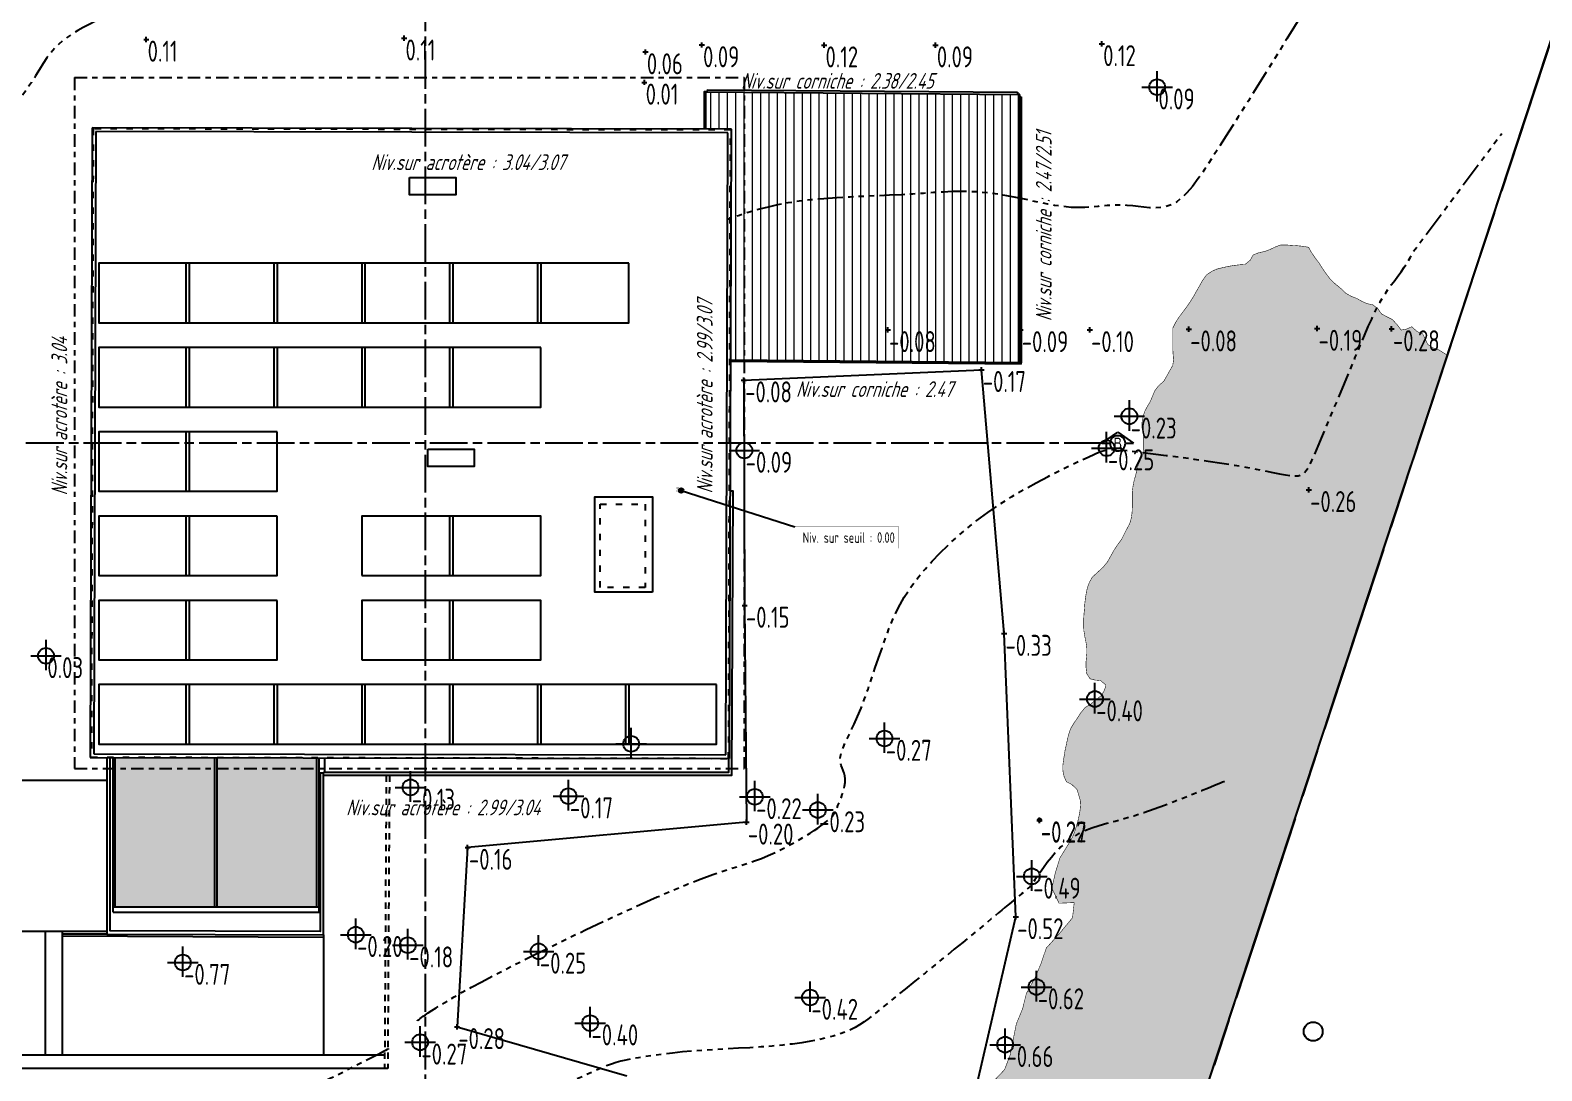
# Model space of a CAD drawing. Header units: metres. Extents: x -173 to 927, y -225 to 260.
# Drawn here: x 61.54 to 90.37, y 5.47 to 25.32 of the extents above; entities that cross this region are included whole.
import ezdxf
from ezdxf.enums import TextEntityAlignment as Align

# ---------------------------------------------------------------- set-up
doc = ezdxf.new("R2010")
doc.units = ezdxf.units.M
doc.header["$LTSCALE"] = 0.01
doc.header["$PDMODE"] = 2
doc.header["$PDSIZE"] = 0.05
for name, pattern in [('ACAD_ISO02W100', [15, 12, -3]), ('ACAD_ISO03W100', [30, 12, -18]), ('ACAD_ISO06W100', [36, 24, -3, 0, -3, 0, -3, 0, -3]), ('ACAD_ISO08W100', [36, 24, -3, 6, -3])]:
    doc.linetypes.add(name, pattern=pattern)
for name, color, linetype in [('Bordure bas', 5, 'Continuous'), ('Cadastre-Parcellaire', 252, 'ACAD_ISO08W100'), ('Chassis', 71, 'Continuous'), ('Clôture', 70, 'LIMITE1'), ('Courbes de niveau', 200, 'ACAD_ISO06W100'), ('DEP', 170, 'Continuous'), ('Facade', 7, 'Continuous'), ('Hachure fenêtre', 252, 'Continuous'), ('Haie', 63, 'Continuous'), ('Niveau', 7, 'Continuous'), ('Niveau Faîte toiture', 49, 'Continuous'), ('Niveau seuil', 240, 'Continuous'), ('Niveaux', 2, 'Continuous'), ('panneaux voltaiques', 143, 'Continuous'), ('Revètement', 2, 'Continuous'), ('System Vent', 31, 'Continuous'), ('Toiture', 7, 'Continuous'), ('TopoAlt', 7, 'Continuous'), ('TOPOJIS', 7, 'Continuous'), ('Trait de Coupe', 4, 'ACAD_ISO08W100')]:
    doc.layers.add(name, color=color, linetype=linetype)
doc.layers.add('Hachure toiture', color=252, linetype='Continuous', lineweight=9)
doc.layers.add('Tronc', color=35, linetype='Continuous', lineweight=25)
doc.styles.add('Arial', font='arial.ttf')
doc.styles.add('ISO', font='isocp.shx', dxfattribs={"width": 0.8})
doc.styles.get("Standard").update_dxf_attribs({"font": 'isocp.shx'})
doc.linetypes.add('LIMITE1', pattern='A,6.35,-2.54,[133,ltypeshp.shx,S=2.54,R=0,X=-2.54,Y=0],-2.54,25.4', length=36.83)

# ---------------------------------------------------------------- blocks, each defined once
blk = doc.blocks.new('pn')
at = {"flags": 128}
for points in [[(0, -0.275), (0, 0.308)], [(-0.291, 0), (0.291, 0)]]:
    blk.add_lwpolyline(points, dxfattribs=at)
blk.add_circle((0, 0), 0.151)
blk = doc.blocks.new('t019')
at = {"color": 0}
for radius in [0.0437, 0.035, 0.0262, 0.0175]:
    blk.add_circle((0, 0), radius, dxfattribs=at)
at = {"color": 0, "width": 0.7}
blk.add_text('SEUIL', height=0.0367, rotation=90.45, dxfattribs=at).set_placement((-0.054, -0.03))
blk = doc.blocks.new('Trait de coupe-fleche')
at = {"layer": 'Trait de Coupe', "linetype": 'Continuous'}
for p, q in [((0, 0.445), (0, 0.598)), ((0.215, 0.299), (0, 0.598)), ((0, 0), (0.215, 0.299)), ((0, 0), (0, 0.153))]:
    blk.add_line(p, q, dxfattribs=at)
blk.add_circle((0, 0.299), 0.146, dxfattribs=at)

msp = doc.modelspace()

# ---------------------------------------------------------------- hatches: boundary and pattern name
at = {"layer": 'Hachure fenêtre'}
h = msp.add_hatch(color=254, dxfattribs=at)
h.dxf.hatch_style = 1
h.set_gradient(color1=(229, 228, 225), one_color=1, tint=1)
h.paths.add_polyline_path([(67.009, 11.44), (65.108, 11.444), (65.108, 8.597), (67.009, 8.597)])
h.paths.add_polyline_path([(65.06, 11.444), (63.16, 11.448), (63.16, 8.597), (65.06, 8.597)])
at = {"layer": 'Hachure toiture'}
h = msp.add_hatch(dxfattribs=at)
h.set_pattern_fill('LINE', color=256, scale=0.05, angle=270)
h.set_pattern_definition([(270, (-550, 0), (0.15875, -3e-17), [])])
h.paths.add_polyline_path([(80.389, 24.095), (74.424, 24.141), (74.424, 23.434), (74.914, 23.433), (74.901, 19.024), (80.441, 18.974), (80.441, 24.048), (80.416, 24.048), (80.416, 18.998), (80.389, 18.998)])
at = {"layer": 'Haie', "transparency": 33554508}
h = msp.add_hatch(color=256, dxfattribs=at)
h.dxf.hatch_style = 1
h.paths.add_polyline_path([(88.567, 19.119), (88.39, 19.229), (88.289, 19.26), (88.189, 19.329), (88.145, 19.43), (88.094, 19.53), (87.994, 19.568), (87.887, 19.662), (87.786, 19.618), (87.686, 19.599), (87.61, 19.7), (87.516, 19.801), (87.416, 19.851), (87.309, 19.908), (87.24, 20.008), (87.139, 20.084), (87.038, 20.102), (86.938, 20.146), (86.837, 20.203), (86.737, 20.241), (86.636, 20.297), (86.536, 20.392), (86.435, 20.473), (86.335, 20.568), (86.259, 20.668), (86.184, 20.775), (86.121, 20.876), (86.045, 20.976), (85.976, 21.077), (85.92, 21.178), (85.819, 21.196), (85.693, 21.209), (85.593, 21.215), (85.492, 21.222), (85.385, 21.222), (85.285, 21.184), (85.178, 21.134), (85.077, 21.096), (84.977, 21.077), (84.864, 21.033), (84.807, 20.932), (84.707, 20.851), (84.6, 20.844), (84.499, 20.832), (84.386, 20.813), (84.273, 20.788), (84.172, 20.763), (84.072, 20.719), (83.971, 20.649), (83.896, 20.543), (83.726, 20.241), (83.663, 20.14), (83.594, 20.04), (83.519, 19.939), (83.443, 19.838), (83.38, 19.738), (83.33, 19.637), (83.33, 19.235), (83.336, 19.134), (83.343, 19.027), (83.33, 18.927), (83.16, 18.625), (83.06, 18.537), (82.984, 18.436), (82.923, 18.289), (82.904, 18.242), (82.845, 18.142), (82.791, 18.042), (82.763, 17.941), (82.744, 17.841), (82.741, 17.741), (82.763, 17.641), (82.776, 17.537), (82.776, 17.337), (82.766, 17.237), (82.719, 17.133), (82.672, 17.033), (82.647, 16.933), (82.622, 16.832), (82.594, 16.732), (82.572, 16.629), (82.56, 16.525), (82.557, 16.425), (82.557, 16.212), (82.553, 16.112), (82.538, 16.012), (82.51, 15.911), (82.456, 15.811), (82.403, 15.708), (82.353, 15.608), (82.278, 15.507), (82.206, 15.395), (82.146, 15.288), (82.09, 15.185), (82.009, 15.084), (81.902, 14.984), (81.796, 14.887), (81.739, 14.787), (81.702, 14.687), (81.68, 14.586), (81.664, 14.486), (81.652, 14.386), (81.645, 14.279), (81.636, 14.179), (81.63, 14.076), (81.63, 13.976), (81.633, 13.875), (81.648, 13.775), (81.67, 13.669), (81.689, 13.553), (81.692, 13.449), (81.683, 13.349), (81.673, 13.249), (81.677, 13.148), (81.689, 13.048), (81.752, 12.948), (81.852, 12.923), (81.952, 12.914), (82.055, 12.829), (82.027, 12.729), (81.965, 12.628), (81.864, 12.547), (81.764, 12.466), (81.658, 12.4), (81.576, 12.3), (81.511, 12.199), (81.442, 12.099), (81.382, 11.999), (81.345, 11.892), (81.32, 11.789), (81.298, 11.686), (81.276, 11.585), (81.26, 11.485), (81.244, 11.385), (81.232, 11.285), (81.235, 11.184), (81.257, 11.084), (81.301, 10.984), (81.401, 10.934), (81.501, 10.84), (81.533, 10.74), (81.564, 10.639), (81.57, 10.539), (81.561, 10.433), (81.542, 10.332), (81.52, 10.232), (81.489, 10.132), (81.46, 10.032), (81.417, 9.931), (81.355, 9.819), (81.177, 9.531), (81.089, 9.243), (81.024, 8.955), (81.161, 8.667), (81.45, 8.679), (81.418, 8.391), (81.18, 8.103), (80.917, 7.811), (80.82, 7.523), (80.698, 7.235), (80.538, 6.947), (80.466, 6.655), (80.347, 6.367), (80.288, 6.073), (80.231, 5.781), (80.122, 5.493), (79.849, 5.205), (79.702, 4.917), (79.646, 4.629), (79.596, 4.34), (79.831, 4.049), (80.059, 3.761), (80.078, 3.473), (79.846, 3.185), (79.661, 2.896), (79.511, 2.608), (79.433, 2.32), (79.436, 2.032), (79.46, 1.765), (79.56, 1.633), (79.632, 1.587), (79.741, 1.488), (79.751, 1.384), (79.658, 1.281), (79.617, 1.177), (79.549, 1.073), (79.446, 1.099), (79.342, 1.136), (79.239, 1.146), (79.13, 1.156), (79.026, 1.172), (78.917, 1.151), (78.829, 1.048), (78.767, 0.944), (78.679, 0.84), (78.591, 0.737), (78.493, 0.633), (78.389, 0.555), (78.285, 0.483), (78.192, 0.379), (78.145, 0.275), (78.078, 0.172), (78, 0.068), (77.933, -0.036), (77.829, -0.243), (77.783, -0.346), (77.726, -0.45), (77.684, -0.554), (77.653, -0.657), (77.617, -0.766), (77.586, -0.87), (77.55, -0.974), (77.524, -1.077), (77.498, -1.181), (77.482, -1.285), (77.415, -1.388), (77.317, -1.492), (77.265, -1.595), (77.26, -1.699), (77.265, -1.803), (77.301, -1.906), (77.337, -2.01), (77.379, -2.114), (77.477, -2.217), (77.684, -2.311), (77.788, -2.337), (77.892, -2.414), (77.907, -2.518), (77.907, -2.736), (77.917, -2.839), (77.949, -3.046), (77.964, -3.15), (77.98, -3.254), (78.006, -3.357), (78.109, -3.565), (78.192, -3.668), (78.285, -3.772), (78.379, -3.876), (78.482, -3.969), (78.586, -4.057), (78.689, -4.14), (78.793, -4.197), (78.897, -4.228), (79, -4.259), (79.109, -4.29), (79.42, -4.337), (79.523, -4.368), (79.627, -4.389), (79.731, -4.399), (79.834, -4.42), (79.938, -4.43), (80.042, -4.42), (80.145, -4.404), (80.249, -4.404), (80.352, -4.399), (80.456, -4.394), (80.56, -4.352), (81.071, -4.097), (81.524, -2.567), (83.381, 3.344)])

# ---------------------------------------------------------------- linework, layer by layer
for centre, radius in [((69.996, 17.37), 242.523), ((80.789, 10.254), 0.0306)]:
    msp.add_circle(centre, radius)
at = {"layer": 'Bordure bas', "linetype": 'ACAD_ISO02W100'}
for p, q in [((68.331, 11.101), (68.298, 5.517)), ((68.391, 11.101), (68.358, 5.517)), ((68.358, 5.517), (68.298, 5.517))]:
    msp.add_line(p, q, dxfattribs=at)
at = {"layer": 'Bordure bas'}
for points in [[(74.894, 16.531), (74.937, 16.531), (74.916, 11.101), (67.132, 11.101)], [(63.005, 11.448), (63.005, 8.079), (67.132, 8.065), (67.132, 11.147), (67.072, 11.147), (67.072, 8.125), (63.065, 8.139), (63.065, 11.448)], [(74.857, 11.425), (74.856, 11.161), (67.157, 11.161)]]:
    msp.add_lwpolyline(points, dxfattribs=at)
at = {"layer": 'Cadastre-Parcellaire', "ltscale": 15}
msp.add_lwpolyline([(43.437, -10.054), (46.094, -2.168), (49.926, 9.62), (53.163, 19.437), (59.026, 37.146), (60.442, 41.496), (61.57, 44.963), (65.387, 56.736), (67.9, 64.561), (69.828, 70.517), (74.657, 68.91), (76.63, 68.241), (88.763, 64.102), (90.333, 63.687), (96.171, 61.747), (102.056, 59.788), (98.94, 50.37), (95.713, 40.592), (92.408, 30.803), (83.381, 3.344), (81.524, -2.567), (80.932, -4.568), (78.236, -12.329)], dxfattribs=at)
msp.add_lwpolyline([(133.538, 49.783), (103.105, -46.302), (96.253, -44.4), (70.468, -35.94), (72.377, -29.987), (75.662, -20.191), (78.236, -12.329), (80.932, -4.568), (81.524, -2.567), (83.381, 3.344), (92.408, 30.803), (95.713, 40.592), (98.94, 50.37), (102.056, 59.788), (118.611, 54.527), (133.538, 49.783)], close=True, dxfattribs=at)
at = {"layer": 'Chassis'}
for p, q in [((63.12, 8.497), (63.12, 11.448)), ((63.16, 8.597), (63.16, 11.448)), ((65.06, 8.597), (65.06, 11.444)), ((65.108, 8.597), (65.108, 11.444)), ((67.009, 8.597), (67.009, 11.44)), ((67.049, 8.497), (67.049, 11.44)), ((63.12, 8.597), (67.049, 8.597)), ((63.12, 8.497), (67.049, 8.497))]:
    msp.add_line(p, q, dxfattribs=at)
at = {"layer": 'Clôture'}
msp.add_line((83.381, 3.344), (92.408, 30.803), dxfattribs=at)
at = {"layer": 'Courbes de niveau', "ltscale": 2, "flags": 128}
msp.add_lwpolyline([(93.023, 33.128), (91.39, 32.133), (90.635, 31.325), (90.335, 30.952), (89.967, 30.513), (89.545, 30.023), (89.087, 29.501), (88.613, 28.966), (88.14, 28.435), (87.687, 27.929), (87.272, 27.465), (86.915, 27.062), (86.627, 26.734), (86.402, 26.47), (86.227, 26.255), (86.089, 26.075), (85.975, 25.914), (85.872, 25.755), (85.767, 25.585), (85.648, 25.388), (85.504, 25.152), (85.338, 24.883), (85.157, 24.591), (84.967, 24.285), (84.772, 23.973), (84.579, 23.667), (84.395, 23.375), (84.224, 23.106), (84.072, 22.869), (83.936, 22.664), (83.814, 22.488), (83.703, 22.34), (83.6, 22.218), (83.502, 22.12), (83.405, 22.045), (83.307, 21.991), (83.206, 21.955), (83.101, 21.936), (82.995, 21.929), (82.886, 21.931), (82.778, 21.941), (82.671, 21.953), (82.565, 21.967), (82.462, 21.977), (82.362, 21.982), (82.266, 21.983), (82.172, 21.98), (82.081, 21.974), (81.993, 21.966), (81.906, 21.957), (81.821, 21.949), (81.737, 21.942), (81.654, 21.937), (81.57, 21.935), (81.484, 21.935), (81.393, 21.94), (81.296, 21.948), (81.191, 21.96), (81.076, 21.978), (80.95, 22), (80.812, 22.028), (80.663, 22.059), (80.504, 22.093), (80.339, 22.126), (80.168, 22.159), (79.994, 22.188), (79.819, 22.212), (79.645, 22.23), (79.473, 22.239), (79.302, 22.242), (79.129, 22.239), (78.952, 22.231), (78.768, 22.22), (78.576, 22.207), (78.373, 22.194), (78.156, 22.181), (77.926, 22.169), (77.683, 22.159), (77.433, 22.148), (77.179, 22.136), (76.925, 22.122), (76.675, 22.105), (76.434, 22.083), (76.205, 22.056), (75.99, 22.024), (75.793, 21.986), (75.612, 21.946), (75.449, 21.904), (75.303, 21.862), (75.176, 21.823), (75.068, 21.786), (74.979, 21.756), (74.91, 21.731), (74.857, 21.713), (74.82, 21.7), (74.795, 21.691), (74.779, 21.686), (74.772, 21.683), (74.769, 21.682), (74.768, 21.682)], dxfattribs=at)
for points, elevation in [([(73.286, 26.833), (73.285, 26.833), (73.281, 26.833), (73.27, 26.833), (73.247, 26.834), (73.211, 26.835), (73.156, 26.836), (73.079, 26.838), (72.977, 26.84), (72.848, 26.844), (72.691, 26.848), (72.508, 26.854), (72.303, 26.861), (72.075, 26.87), (71.828, 26.881), (71.563, 26.894), (71.282, 26.91), (70.986, 26.928), (70.682, 26.947), (70.374, 26.966), (70.068, 26.982), (69.768, 26.993), (69.48, 26.998), (69.21, 26.994), (68.962, 26.981), (68.742, 26.956), (68.549, 26.922), (68.386, 26.879), (68.251, 26.831), (68.146, 26.78), (68.07, 26.727), (68.025, 26.675), (68.01, 26.625), (68.026, 26.58), (68.073, 26.54), (68.151, 26.505), (68.261, 26.474), (68.402, 26.447), (68.575, 26.424), (68.78, 26.406), (69.018, 26.391), (69.287, 26.379), (69.582, 26.371), (69.895, 26.365), (70.219, 26.362), (70.548, 26.36), (70.874, 26.36), (71.19, 26.36), (71.489, 26.36), (71.766, 26.361), (72.018, 26.361), (72.246, 26.36), (72.45, 26.359), (72.631, 26.358), (72.787, 26.356), (72.919, 26.353), (73.027, 26.349), (73.111, 26.344), (73.173, 26.339), (73.214, 26.333), (73.236, 26.327), (73.24, 26.321), (73.229, 26.316), (73.203, 26.31), (73.164, 26.305), (73.113, 26.301), (73.047, 26.298), (72.959, 26.295), (72.846, 26.293), (72.702, 26.29), (72.524, 26.288), (72.304, 26.285), (72.04, 26.282), (71.729, 26.279), (71.377, 26.275), (70.996, 26.273), (70.594, 26.272), (70.182, 26.272), (69.77, 26.276), (69.367, 26.283), (68.984, 26.294), (68.628, 26.31), (68.296, 26.328), (67.982, 26.346), (67.682, 26.363), (67.389, 26.377), (67.099, 26.384), (66.806, 26.384), (66.503, 26.374), (66.189, 26.352), (65.866, 26.32), (65.539, 26.278), (65.214, 26.229), (64.895, 26.172), (64.589, 26.111), (64.299, 26.045), (64.032, 25.977), (63.791, 25.907), (63.576, 25.837), (63.382, 25.767), (63.209, 25.696), (63.053, 25.627), (62.912, 25.559), (62.783, 25.493), (62.664, 25.43), (62.552, 25.369), (62.447, 25.31), (62.348, 25.25), (62.255, 25.188), (62.168, 25.122), (62.085, 25.051), (62.006, 24.973), (61.931, 24.887), (61.86, 24.79), (61.789, 24.684), (61.718, 24.57), (61.643, 24.449), (61.563, 24.323), (61.476, 24.191), (61.379, 24.055), (61.269, 23.917), (61.147, 23.776), (61.014, 23.631), (60.872, 23.477), (60.724, 23.312), (60.574, 23.133), (60.425, 22.936), (60.278, 22.719), (60.138, 22.477), (60.006, 22.209), (59.883, 21.921), (59.768, 21.619), (59.662, 21.31), (59.565, 21.001), (59.477, 20.697), (59.397, 20.407), (59.325, 20.136), (59.261, 19.89), (59.205, 19.668), (59.154, 19.471), (59.107, 19.295), (59.064, 19.139), (59.023, 19.002), (58.983, 18.883), (58.943, 18.78), (58.901, 18.691), (58.856, 18.616), (58.808, 18.554), (58.756, 18.504), (58.7, 18.465), (58.638, 18.437), (58.57, 18.418), (58.495, 18.408), (58.413, 18.405), (58.324, 18.412), (58.229, 18.428), (58.129, 18.454), (58.026, 18.492), (57.92, 18.541), (57.813, 18.603), (57.704, 18.678), (57.596, 18.767), (57.487, 18.863), (57.377, 18.961), (57.265, 19.053), (57.151, 19.134), (53.921, 21.081)], 0.25), ([(68.924, 6.427), (68.924, 6.427), (68.925, 6.428), (68.928, 6.43), (68.934, 6.434), (68.943, 6.441), (68.958, 6.451), (68.977, 6.466), (69.003, 6.485), (69.037, 6.51), (69.08, 6.541), (69.133, 6.578), (69.2, 6.622), (69.28, 6.674), (69.377, 6.734), (69.492, 6.803), (69.626, 6.881), (69.781, 6.968), (69.958, 7.065), (70.155, 7.171), (70.375, 7.287), (70.615, 7.412), (70.878, 7.545), (71.161, 7.687), (71.467, 7.838), (71.792, 7.996), (72.133, 8.159), (72.481, 8.323), (72.829, 8.485), (73.171, 8.641), (73.5, 8.787), (73.808, 8.92), (74.089, 9.036), (74.338, 9.132), (74.557, 9.212), (74.75, 9.278), (74.921, 9.334), (75.076, 9.383), (75.219, 9.428), (75.354, 9.473), (75.485, 9.521), (75.615, 9.575), (75.745, 9.635), (75.873, 9.697), (75.996, 9.761), (76.113, 9.826), (76.223, 9.889), (76.324, 9.95), (76.414, 10.006), (76.492, 10.057), (76.558, 10.101), (76.615, 10.141), (76.663, 10.176), (76.702, 10.206), (76.735, 10.232), (76.762, 10.255), (76.785, 10.274), (76.804, 10.29), (76.82, 10.305), (76.835, 10.321), (76.85, 10.339), (76.864, 10.361), (76.88, 10.389), (76.899, 10.426), (76.92, 10.472), (76.945, 10.528), (76.973, 10.594), (77.001, 10.666), (77.028, 10.742), (77.051, 10.82), (77.07, 10.897), (77.081, 10.97), (77.084, 11.037), (77.077, 11.097), (77.063, 11.15), (77.044, 11.2), (77.024, 11.248), (77.006, 11.296), (76.993, 11.348), (76.987, 11.405), (76.993, 11.469), (77.011, 11.543), (77.042, 11.628), (77.084, 11.723), (77.134, 11.831), (77.19, 11.951), (77.252, 12.083), (77.318, 12.23), (77.385, 12.39), (77.452, 12.565), (77.518, 12.751), (77.585, 12.944), (77.651, 13.142), (77.718, 13.34), (77.785, 13.534), (77.851, 13.723), (77.918, 13.9), (77.986, 14.065), (78.056, 14.219), (78.129, 14.363), (78.208, 14.502), (78.294, 14.637), (78.389, 14.771), (78.494, 14.906), (78.611, 15.045), (78.742, 15.191), (78.886, 15.342), (79.044, 15.496), (79.215, 15.652), (79.398, 15.81), (79.594, 15.966), (79.801, 16.121), (80.021, 16.271), (80.251, 16.417), (80.487, 16.556), (80.723, 16.687), (80.954, 16.809), (81.175, 16.921), (81.378, 17.02), (81.56, 17.106), (81.714, 17.177), (81.836, 17.233), (81.935, 17.274), (82.02, 17.301), (82.099, 17.317), (82.181, 17.322), (82.278, 17.318), (82.396, 17.307), (82.547, 17.289), (82.736, 17.266), (82.957, 17.239), (83.203, 17.208), (83.466, 17.175), (83.735, 17.139), (84.004, 17.101), (84.264, 17.063), (84.506, 17.024), (84.724, 16.986), (84.918, 16.949), (85.088, 16.915), (85.238, 16.884), (85.367, 16.858), (85.479, 16.838), (85.574, 16.824), (85.653, 16.818), (85.72, 16.821), (85.777, 16.837), (85.827, 16.868), (85.874, 16.919), (85.921, 16.993), (85.973, 17.093), (86.033, 17.223), (86.103, 17.386), (86.187, 17.585), (86.282, 17.812), (86.385, 18.059), (86.493, 18.317), (86.602, 18.58), (86.709, 18.837), (86.811, 19.081), (86.904, 19.303), (86.987, 19.496), (87.059, 19.664), (87.123, 19.808), (87.181, 19.933), (87.235, 20.042), (87.287, 20.138), (87.338, 20.226), (87.39, 20.308), (87.445, 20.388), (87.503, 20.467), (87.563, 20.547), (87.623, 20.628), (87.684, 20.711), (87.745, 20.799), (87.804, 20.89), (87.861, 20.988), (87.915, 21.092), (89.604, 23.351)], -0.25), ([(84.318, 10.991), (84.318, 10.991), (84.313, 10.989), (84.302, 10.984), (84.28, 10.975), (84.243, 10.96), (84.188, 10.937), (84.111, 10.906), (84.009, 10.864), (83.879, 10.811), (83.725, 10.749), (83.553, 10.68), (83.366, 10.607), (83.171, 10.533), (82.972, 10.46), (82.775, 10.392), (82.584, 10.33), (82.403, 10.276), (82.233, 10.229), (82.074, 10.185), (81.924, 10.142), (81.784, 10.097), (81.652, 10.046), (81.528, 9.988), (81.411, 9.918), (81.301, 9.836), (81.198, 9.743), (81.103, 9.644), (81.015, 9.542), (80.936, 9.441), (80.864, 9.344), (80.801, 9.254), (80.747, 9.176), (80.701, 9.111), (80.663, 9.059), (80.63, 9.017), (80.601, 8.983), (80.573, 8.954), (80.545, 8.928), (80.516, 8.903), (80.482, 8.875), (80.444, 8.844), (80.401, 8.809), (80.353, 8.77), (80.301, 8.728), (80.246, 8.683), (80.189, 8.636), (80.129, 8.586), (80.068, 8.536), (80.005, 8.483), (79.939, 8.428), (79.867, 8.367), (79.786, 8.3), (79.694, 8.223), (79.588, 8.136), (79.465, 8.035), (79.324, 7.919), (79.163, 7.788), (78.986, 7.644), (78.798, 7.492), (78.605, 7.336), (78.413, 7.181), (78.227, 7.03), (78.053, 6.889), (77.896, 6.762), (77.76, 6.651), (77.643, 6.557), (77.539, 6.476), (77.446, 6.408), (77.358, 6.349), (77.271, 6.298), (77.181, 6.252), (77.083, 6.211), (76.975, 6.171), (76.855, 6.134), (76.723, 6.098), (76.58, 6.065), (76.425, 6.034), (76.258, 6.006), (76.08, 5.982), (75.891, 5.96), (75.69, 5.942), (75.481, 5.926), (75.265, 5.912), (75.045, 5.9), (74.824, 5.888), (74.605, 5.875), (74.389, 5.862), (74.179, 5.847), (73.978, 5.83), (73.787, 5.81), (73.606, 5.789), (73.437, 5.767), (73.281, 5.744), (73.138, 5.72), (73.011, 5.697), (72.899, 5.675), (72.802, 5.653), (72.713, 5.629), (72.625, 5.6), (72.529, 5.564), (72.417, 5.517), (72.281, 5.457), (72.112, 5.381), (71.903, 5.285), (71.649, 5.169), (71.358, 5.037), (71.044, 4.894), (70.719, 4.746), (70.395, 4.599), (70.085, 4.458), (69.802, 4.328), (69.558, 4.217), (69.362, 4.127), (69.211, 4.058), (69.098, 4.005), (69.014, 3.966), (68.954, 3.937), (68.91, 3.916), (68.874, 3.898), (68.841, 3.88), (68.803, 3.861), (68.761, 3.839), (68.714, 3.816), (68.664, 3.793), (68.61, 3.769), (68.554, 3.745), (68.495, 3.723), (68.435, 3.702), (68.374, 3.683), (68.307, 3.662), (68.229, 3.634), (68.138, 3.594), (68.027, 3.538), (67.892, 3.46), (67.729, 3.358), (67.534, 3.225), (67.303, 3.059), (67.045, 2.867), (66.766, 2.655), (66.478, 2.431), (66.188, 2.204), (65.905, 1.98), (65.639, 1.769), (65.399, 1.577), (65.191, 1.411), (65.014, 1.269), (64.865, 1.15), (64.741, 1.05), (64.637, 0.968), (64.552, 0.901), (64.482, 0.846), (64.423, 0.802), (64.372, 0.764), (64.329, 0.734), (64.292, 0.709), (64.26, 0.689), (64.232, 0.673), (64.207, 0.66), (64.185, 0.65), (64.163, 0.641), (64.142, 0.633), (64.121, 0.626), (64.1, 0.62), (64.077, 0.616), (64.054, 0.614), (64.029, 0.613), (64.003, 0.615), (63.974, 0.62), (63.943, 0.627), (63.906, 0.64), (63.859, 0.659), (63.798, 0.687), (63.72, 0.726), (63.62, 0.778), (63.495, 0.845), (63.341, 0.929), (63.156, 1.031), (62.941, 1.147), (62.702, 1.271), (62.442, 1.399), (62.165, 1.524), (61.874, 1.643), (61.575, 1.748), (61.27, 1.836), (60.963, 1.902), (60.657, 1.945), (60.351, 1.967), (60.047, 1.968), (59.747, 1.948), (59.451, 1.91), (59.161, 1.853), (58.877, 1.778), (58.602, 1.687), (58.336, 1.583), (58.081, 1.468), (57.838, 1.347), (57.61, 1.223), (57.397, 1.1), (57.2, 0.981), (57.023, 0.869), (56.864, 0.768), (56.719, 0.679), (56.582, 0.6), (56.448, 0.533), (56.31, 0.478), (56.163, 0.435), (56.001, 0.403), (55.818, 0.383), (55.61, 0.375), (55.38, 0.378), (55.133, 0.389), (54.874, 0.408), (54.608, 0.431), (54.341, 0.458), (54.076, 0.487), (53.819, 0.516), (53.575, 0.544), (53.344, 0.571), (53.128, 0.599), (52.926, 0.63), (52.74, 0.664), (52.57, 0.702), (52.418, 0.747), (52.282, 0.8), (52.164, 0.86), (52.062, 0.925), (51.972, 0.99), (51.891, 1.053), (51.817, 1.109), (51.747, 1.155), (51.678, 1.186), (51.606, 1.198), (51.53, 1.19), (51.444, 1.163), (51.344, 1.122), (51.223, 1.07), (51.079, 1.013), (50.905, 0.953), (50.697, 0.895), (50.449, 0.843), (50.161, 0.8), (49.84, 0.765), (49.501, 0.738), (49.155, 0.718), (48.815, 0.703), (48.493, 0.693), (48.201, 0.685), (47.953, 0.68), (47.757, 0.676), (47.61, 0.673), (47.504, 0.671), (47.434, 0.67), (47.391, 0.669), (47.369, 0.669), (47.361, 0.668), (47.36, 0.668)], -0.5), ([(68.375, 5.887), (68.374, 5.886), (68.368, 5.883), (68.351, 5.875), (68.319, 5.858), (68.266, 5.831), (68.187, 5.791), (68.077, 5.734), (67.93, 5.659), (67.743, 5.563), (67.522, 5.451), (67.274, 5.328), (67.007, 5.198), (66.727, 5.065), (66.442, 4.936), (66.16, 4.815), (65.888, 4.706), (65.63, 4.614), (65.383, 4.538), (65.137, 4.477), (64.887, 4.429), (64.623, 4.394), (64.339, 4.371), (64.027, 4.357), (63.679, 4.352), (63.291, 4.354), (62.871, 4.361), (62.428, 4.373), (61.973, 4.388), (61.517, 4.404), (61.069, 4.42), (60.64, 4.434), (60.24, 4.444), (59.877, 4.45), (59.552, 4.452), (59.262, 4.449), (59.006, 4.442), (58.779, 4.432), (58.582, 4.419), (58.41, 4.402), (58.263, 4.383), (58.138, 4.363), (58.031, 4.342), (57.938, 4.325), (57.855, 4.313), (57.778, 4.31), (57.704, 4.318), (57.629, 4.339), (57.548, 4.376), (57.457, 4.432), (57.355, 4.5), (57.239, 4.577), (57.106, 4.656), (56.955, 4.733), (56.781, 4.801), (56.584, 4.856), (56.361, 4.892), (56.111, 4.905), (55.841, 4.898), (55.558, 4.875), (55.271, 4.841), (54.988, 4.8), (54.717, 4.755), (54.467, 4.712), (54.244, 4.675), (54.056, 4.646), (53.9, 4.628), (53.772, 4.619), (53.668, 4.618), (53.584, 4.627), (53.514, 4.644), (53.455, 4.67), (53.403, 4.703), (53.354, 4.745), (53.304, 4.795), (53.252, 4.856), (53.193, 4.928), (53.126, 5.013), (53.048, 5.112), (52.955, 5.226), (52.846, 5.357), (52.719, 5.505), (52.578, 5.669), (52.428, 5.846), (52.276, 6.035), (52.127, 6.233), (51.987, 6.438), (51.861, 6.648), (51.755, 6.862), (51.672, 7.075), (51.609, 7.28), (51.558, 7.471), (50.05, 9.122)], -0.25)]:
    msp.add_lwpolyline(points, dxfattribs=dict(at, elevation=elevation))
at = {"layer": 'DEP'}
for p, q in [((74.448, 24.183), (74.447, 24.14)), ((74.448, 24.183), (80.37, 24.138)), ((80.37, 24.138), (80.37, 24.096))]:
    msp.add_line(p, q, dxfattribs=at)
at = {"layer": 'Facade', "flags": 128}
for points in [[(82.919, 18.268), (82.919, 18.268)], [(82.92, 18.267), (82.92, 18.267)], [(82.92, 18.267), (82.92, 18.267)], [(81.374, 9.819), (81.374, 9.819)]]:
    msp.add_lwpolyline(points, dxfattribs=at)
at = {"layer": 'Haie', "const_width": 0.01, "flags": 128}
msp.add_lwpolyline([(79.849, 5.205), (80.122, 5.493), (80.231, 5.781), (80.288, 6.073), (80.347, 6.367), (80.466, 6.655), (80.538, 6.947), (80.698, 7.235), (80.82, 7.523), (80.917, 7.811), (81.18, 8.103), (81.418, 8.391), (81.45, 8.679), (81.161, 8.667), (81.024, 8.955), (81.089, 9.243), (81.177, 9.531), (81.355, 9.819), (81.417, 9.931), (81.46, 10.032), (81.489, 10.132), (81.52, 10.232), (81.542, 10.332), (81.561, 10.433), (81.57, 10.539), (81.564, 10.639), (81.533, 10.74), (81.501, 10.84), (81.401, 10.934), (81.301, 10.984), (81.257, 11.084), (81.235, 11.184), (81.232, 11.285), (81.244, 11.385), (81.26, 11.485), (81.276, 11.585), (81.298, 11.686), (81.32, 11.789), (81.345, 11.892), (81.382, 11.999), (81.442, 12.099), (81.511, 12.199), (81.576, 12.3), (81.658, 12.4), (81.764, 12.466), (81.864, 12.547), (81.965, 12.628), (82.027, 12.729), (82.055, 12.829), (81.952, 12.914), (81.852, 12.923), (81.752, 12.948), (81.689, 13.048), (81.677, 13.148), (81.673, 13.249), (81.683, 13.349), (81.692, 13.449), (81.689, 13.553), (81.67, 13.669), (81.648, 13.775), (81.633, 13.875), (81.63, 13.976), (81.63, 14.076), (81.636, 14.179), (81.645, 14.279), (81.652, 14.386), (81.664, 14.486), (81.68, 14.586), (81.702, 14.687), (81.739, 14.787), (81.796, 14.887), (81.902, 14.984), (82.009, 15.084), (82.09, 15.185), (82.146, 15.288), (82.206, 15.395), (82.278, 15.507), (82.353, 15.608), (82.403, 15.708), (82.456, 15.811), (82.51, 15.911), (82.538, 16.012), (82.553, 16.112), (82.557, 16.212), (82.557, 16.425), (82.56, 16.525), (82.572, 16.629), (82.594, 16.732), (82.622, 16.832), (82.647, 16.933), (82.672, 17.033), (82.719, 17.133), (82.766, 17.237), (82.776, 17.337), (82.776, 17.537), (82.763, 17.641), (82.741, 17.741), (82.744, 17.841), (82.763, 17.941), (82.791, 18.042), (82.845, 18.142), (82.904, 18.242), (82.923, 18.289), (82.984, 18.436), (83.06, 18.537), (83.16, 18.625), (83.33, 18.927), (83.343, 19.027), (83.336, 19.134), (83.33, 19.235), (83.33, 19.637), (83.38, 19.738), (83.443, 19.838), (83.519, 19.939), (83.594, 20.04), (83.663, 20.14), (83.726, 20.241), (83.896, 20.543), (83.971, 20.649), (84.072, 20.719), (84.172, 20.763), (84.273, 20.788), (84.386, 20.813), (84.499, 20.832), (84.6, 20.844), (84.707, 20.851), (84.807, 20.932), (84.864, 21.033), (84.977, 21.077), (85.077, 21.096), (85.178, 21.134), (85.285, 21.184), (85.385, 21.222), (85.492, 21.222), (85.593, 21.215), (85.693, 21.209), (85.819, 21.196), (85.92, 21.178), (85.976, 21.077), (86.045, 20.976), (86.121, 20.876), (86.184, 20.775), (86.259, 20.668), (86.335, 20.568), (86.435, 20.473), (86.536, 20.392), (86.636, 20.297), (86.737, 20.241), (86.837, 20.203), (86.938, 20.146), (87.038, 20.102), (87.139, 20.084), (87.24, 20.008), (87.309, 19.908), (87.416, 19.851), (87.516, 19.801), (87.61, 19.7), (87.686, 19.599), (87.786, 19.618), (87.887, 19.662), (87.994, 19.568), (88.094, 19.53), (88.145, 19.43), (88.189, 19.329), (88.289, 19.26), (88.39, 19.229), (88.567, 19.119)], dxfattribs=at)
at = {"layer": 'Niveau seuil', "ltscale": 0.005}
msp.add_line((73.955, 16.539), (76.125, 15.846), dxfattribs=at)
at = {"layer": 'Niveau seuil', "ltscale": 0.005, "const_width": 0.002}
msp.add_lwpolyline([(76.125, 15.846), (78.106, 15.846), (78.106, 15.436), (76.125, 15.436)], close=True, dxfattribs=at)
at = {"layer": 'panneaux voltaiques'}
for p, q in [((64.51, 20.872), (64.51, 19.738)), ((64.572, 20.872), (64.572, 19.738)), ((66.186, 20.872), (66.186, 19.738)), ((66.248, 20.872), (66.248, 19.738)), ((67.863, 20.872), (67.863, 19.738)), ((67.925, 20.872), (67.925, 19.738)), ((69.539, 20.872), (69.539, 19.738)), ((69.601, 20.872), (69.601, 19.738)), ((71.216, 20.872), (71.216, 19.738)), ((71.278, 20.872), (71.278, 19.738)), ((64.51, 19.265), (64.51, 18.131)), ((64.572, 19.265), (64.572, 18.131)), ((66.186, 19.265), (66.186, 18.131)), ((66.248, 19.265), (66.248, 18.131)), ((67.863, 19.265), (67.863, 18.131)), ((67.925, 19.265), (67.925, 18.131)), ((69.539, 19.265), (69.539, 18.131)), ((69.601, 19.265), (69.601, 18.131)), ((64.51, 17.658), (64.51, 16.524)), ((64.572, 17.658), (64.572, 16.524)), ((64.51, 16.051), (64.51, 14.918)), ((64.572, 16.051), (64.572, 14.918)), ((69.539, 16.051), (69.539, 14.918)), ((69.601, 16.051), (69.601, 14.918)), ((64.51, 14.444), (64.51, 13.311)), ((64.572, 14.444), (64.572, 13.311)), ((69.539, 14.444), (69.539, 13.311)), ((69.601, 14.444), (69.601, 13.311)), ((64.51, 12.837), (64.51, 11.704)), ((64.572, 12.837), (64.572, 11.704)), ((66.186, 12.837), (66.186, 11.704)), ((66.248, 12.837), (66.248, 11.704)), ((67.863, 12.837), (67.863, 11.704)), ((67.925, 12.837), (67.925, 11.704)), ((69.539, 12.837), (69.539, 11.704)), ((69.601, 12.837), (69.601, 11.704)), ((71.216, 12.837), (71.216, 11.704)), ((71.278, 12.837), (71.278, 11.704)), ((72.893, 12.837), (72.893, 11.704)), ((72.954, 12.837), (72.954, 11.704))]:
    msp.add_line(p, q, dxfattribs=at)
for points in [[(72.954, 20.872), (62.849, 20.872), (62.849, 19.738), (72.954, 19.738)], [(71.278, 19.265), (62.849, 19.265), (62.849, 18.131), (71.278, 18.131)], [(67.863, 14.918), (71.278, 14.918), (71.278, 16.051), (67.863, 16.051)], [(67.863, 13.311), (71.278, 13.311), (71.278, 14.444), (67.863, 14.444)], [(74.631, 12.837), (62.849, 12.837), (62.849, 11.704), (74.631, 11.704)]]:
    msp.add_lwpolyline(points, close=True, dxfattribs=at)
for points in [[(66.248, 17.658), (62.849, 17.658), (62.849, 16.524), (66.248, 16.524), (66.248, 17.658)], [(66.248, 16.051), (62.849, 16.051), (62.849, 14.918), (66.248, 14.918), (66.248, 16.051)], [(66.248, 14.444), (62.849, 14.444), (62.849, 13.311), (66.248, 13.311), (66.248, 14.444)]]:
    msp.add_lwpolyline(points, dxfattribs=at)
at = {"layer": 'Revètement'}
for p, q in [((75.15, 18.645), (79.682, 18.843)), ((80.115, 13.81), (79.682, 18.843)), ((75.15, 18.645), (75.165, 14.347)), ((75.165, 14.347), (75.201, 10.211)), ((80.338, 8.407), (80.115, 13.81)), ((67.157, 11.159), (67.157, 11.44)), ((63.005, 11.006), (60.414, 11.006)), ((67.132, 11.147), (67.132, 11.159)), ((67.157, 11.159), (67.132, 11.159)), ((75.201, 10.211), (69.883, 9.73)), ((69.883, 9.73), (69.68, 6.31)), ((79.395, 4.334), (80.338, 8.407)), ((60.414, 8.134), (63.005, 8.134)), ((61.823, 8.134), (61.823, 5.769)), ((62.147, 8.134), (62.147, 5.769)), ((63.005, 8.075), (62.147, 8.075)), ((63.005, 8.079), (63.005, 8.075)), ((67.132, 8.011), (62.147, 8.036)), ((67.132, 8.065), (67.132, 5.769)), ((69.68, 6.31), (72.921, 5.376)), ((68.3, 5.769), (57.901, 5.769)), ((68.298, 5.517), (57.901, 5.517))]:
    msp.add_line(p, q, dxfattribs=at)
at = {"layer": 'System Vent'}
for points in [[(68.777, 22.506), (69.658, 22.506), (69.658, 22.177), (68.777, 22.177)], [(69.126, 17.325), (70.007, 17.325), (70.007, 16.996), (69.126, 16.996)]]:
    msp.add_lwpolyline(points, close=True, dxfattribs=at)
at = {"layer": 'Toiture'}
for p, q in [((74.424, 24.141), (80.389, 24.095)), ((80.416, 24.048), (80.441, 24.048)), ((80.441, 24.048), (80.441, 18.974)), ((62.722, 23.457), (62.687, 11.449)), ((74.914, 23.433), (62.722, 23.457)), ((62.792, 23.387), (62.757, 11.519)), ((74.844, 23.364), (62.792, 23.387)), ((74.809, 11.495), (74.844, 23.364)), ((74.879, 11.425), (74.914, 23.433)), ((80.441, 18.974), (74.901, 19.024)), ((80.441, 18.949), (74.901, 18.999)), ((80.441, 18.949), (80.441, 18.974)), ((62.687, 11.449), (74.879, 11.425)), ((62.757, 11.519), (74.809, 11.495))]:
    msp.add_line(p, q, dxfattribs=at)
msp.add_lwpolyline([(74.424, 23.434), (74.424, 24.141), (74.396, 24.141), (74.396, 23.435)], dxfattribs=at)
for points in [[(80.416, 24.095), (80.389, 24.095), (80.389, 18.998), (80.416, 18.998)], [(73.406, 14.598), (72.308, 14.598), (72.308, 16.418), (73.406, 16.418)]]:
    msp.add_lwpolyline(points, close=True, dxfattribs=at)
at = {"layer": 'Toiture', "linetype": 'ACAD_ISO03W100'}
for points in [[(62.741, 23.438), (62.706, 11.454), (74.86, 11.43), (74.895, 23.415)], [(73.267, 14.69), (72.41, 14.69), (72.41, 16.279), (73.267, 16.279)]]:
    msp.add_lwpolyline(points, close=True, dxfattribs=at)
at = {"layer": 'TOPOJIS'}
for p in [(63.755, 25.143, 0.11), (68.672, 25.166, 0.11), (74.347, 25.037, 0.09), (76.682, 25.034, 0.12), (78.805, 25.035, 0.09), (81.977, 25.058, 0.12), (73.275, 24.903, 0.06), (73.253, 24.324, 0.01), (83.032, 24.232, 0.09), (77.894, 19.604, -0.08), (80.425, 19.603, -0.09), (81.746, 19.603, -0.1), (83.637, 19.617, -0.08), (86.085, 19.629, -0.19), (87.504, 19.621, -0.28), (79.682, 18.843, -0.17), (75.15, 18.645, -0.08), (82.502, 17.955, -0.23), (75.16, 17.303, -0.09), (82.069, 17.349, -0.25), (85.924, 16.553, -0.26), (75.165, 14.347, -0.15), (80.115, 13.81, -0.33), (61.843, 13.385, 0.03), (81.845, 12.562, -0.4), (77.832, 11.809, -0.27), (68.793, 10.876, -0.13), (71.807, 10.71, -0.17), (75.359, 10.696, -0.22), (76.561, 10.446, -0.23), (75.201, 10.211, -0.2), (80.788, 10.245, -0.27), (80.789, 10.254, -0.22), (69.883, 9.73, -0.16), (80.643, 9.179, -0.49), (80.338, 8.407, -0.52), (67.749, 8.067, -0.2), (68.743, 7.868, -0.18), (71.236, 7.749, -0.25), (64.451, 7.536, -0.77), (76.413, 6.869, -0.42), (80.73, 7.069, -0.62), (69.68, 6.31, -0.28), (72.22, 6.381, -0.4), (68.976, 6.015, -0.27), (80.134, 5.969, -0.66)]:
    msp.add_point(p, dxfattribs=at)
at = {"layer": 'Trait de Coupe', "ltscale": 3}
for p, q in [((69.072, 29.318), (69.072, 2.209)), ((69.072, 29.318), (69.072, 2.209)), ((81.98, 17.439), (55.516, 17.439))]:
    msp.add_line(p, q, dxfattribs=at)
at = {"layer": 'Trait de Coupe', "color": 8}
for p, q in [((62.384, 24.416), (62.384, 11.237)), ((62.384, 24.416), (75.157, 24.416)), ((75.157, 24.416), (75.157, 11.237)), ((62.384, 11.237), (75.157, 11.237))]:
    msp.add_line(p, q, dxfattribs=at)
at = {"layer": 'Tronc'}
msp.add_circle((86.008, 6.221), 0.18, dxfattribs=at)

# ---------------------------------------------------------------- block references
at = {"layer": 'Niveau'}
for p in [(83.032, 24.232), (82.502, 17.955), (75.16, 17.303), (82.069, 17.349), (61.843, 13.385), (81.845, 12.562), (77.832, 11.809), (68.793, 10.876), (71.807, 10.71), (75.359, 10.696), (76.561, 10.446), (80.643, 9.179), (67.749, 8.067), (68.743, 7.868), (64.451, 7.536), (71.236, 7.749), (80.73, 7.069), (76.413, 6.869), (72.22, 6.381), (68.976, 6.015), (80.134, 5.969)]:
    msp.add_blockref('pn', p, dxfattribs=at)
at = {"layer": 'Niveau Faîte toiture'}
msp.add_blockref('pn', (73, 11.707), dxfattribs=at)
at = {"layer": 'Niveau seuil'}
msp.add_blockref('t019', (73.955, 16.539), dxfattribs=at)
at = {"layer": 'Trait de Coupe', "xscale": -1, "rotation": 270}
msp.add_blockref('Trait de coupe-fleche', (81.98, 17.439), dxfattribs=at)

# ---------------------------------------------------------------- texts
at = {"layer": 'Niveau seuil', "ltscale": 0.005, "style": 'ISO', "width": 0.8}
msp.add_text('Niv. sur seuil : 0.00', height=0.2, dxfattribs=at).set_placement((77.15, 15.641), align=Align.MIDDLE_CENTER)
at = {"layer": 'Niveaux', "style": 'ISO', "oblique": 18, "width": 0.8}
for s, p in [('Niv.sur corniche : 2.38/2.45', (76.931, 24.352)), ('Niv.sur acrotère : 3.04/3.07', (69.888, 22.801)), ('Niv.sur corniche : 2.47', (77.636, 18.473)), ('Niv.sur acrotère : 2.99/3.04', (69.416, 10.494))]:
    msp.add_text(s, height=0.3, dxfattribs=at).set_placement(p, align=Align.MIDDLE_CENTER)
for s, p in [('Niv.sur corniche : 2.47/2.51', (80.869, 21.573)), ('Niv.sur acrotère : 2.99/3.07', (74.404, 18.326)), ('Niv.sur acrotère : 3.04', (62.097, 17.954))]:
    msp.add_text(s, height=0.3, rotation=90, dxfattribs=at).set_placement(p, align=Align.MIDDLE_CENTER)
at = {"layer": 'TopoAlt', "width": 0.8}
for s, p in [('0.11', (63.78, 25.118, 0.11)), ('0.11', (68.697, 25.141, 0.11)), ('0.06', (73.3, 24.878, 0.06)), ('0.09', (74.372, 25.012, 0.09)), ('0.12', (76.707, 25.009, 0.12)), ('0.09', (78.83, 25.01, 0.09)), ('0.12', (82.002, 25.033, 0.12)), ('0.01', (73.278, 24.299, 0.01)), ('0.09', (83.057, 24.207, 0.09)), ('-0.19', (86.11, 19.604, -0.19)), ('-0.08', (77.919, 19.579, -0.08)), ('-0.09', (80.45, 19.578, -0.09)), ('-0.10', (81.771, 19.578, -0.1)), ('-0.08', (83.662, 19.592, -0.08)), ('-0.28', (87.529, 19.596, -0.28)), ('-0.17', (79.707, 18.818, -0.17)), ('-0.08', (75.175, 18.62, -0.08)), ('-0.23', (82.527, 17.93, -0.23)), ('-0.25', (82.094, 17.324, -0.25)), ('-0.09', (75.185, 17.278, -0.09)), ('-0.26', (85.949, 16.528, -0.26)), ('-0.15', (75.19, 14.322, -0.15)), ('-0.33', (80.14, 13.785, -0.33)), ('0.03', (61.868, 13.36, 0.03)), ('-0.40', (81.87, 12.537, -0.4)), ('-0.27', (77.857, 11.784, -0.27)), ('-0.13', (68.818, 10.851, -0.13)), ('-0.17', (71.832, 10.685, -0.17)), ('-0.22', (75.384, 10.671, -0.22)), ('-0.23', (76.586, 10.421, -0.23)), ('-0.20', (75.226, 10.186, -0.2)), ('-0.27', (80.813, 10.22, -0.27)), ('-0.22', (80.814, 10.229, -0.22)), ('-0.16', (69.908, 9.705, -0.16)), ('-0.49', (80.668, 9.154, -0.49)), ('-0.52', (80.363, 8.382, -0.52)), ('-0.20', (67.774, 8.042, -0.2)), ('-0.18', (68.768, 7.843, -0.18)), ('-0.77', (64.476, 7.511, -0.77)), ('-0.25', (71.261, 7.724, -0.25)), ('-0.62', (80.755, 7.044, -0.62)), ('-0.42', (76.438, 6.844, -0.42)), ('-0.40', (72.245, 6.356, -0.4)), ('-0.28', (69.705, 6.285, -0.28)), ('-0.27', (69.001, 5.99, -0.27)), ('-0.66', (80.159, 5.944, -0.66))]:
    msp.add_text(s, height=0.4, dxfattribs=at).set_placement(p, align=Align.TOP_LEFT)
at = {"layer": 'Trait de Coupe', "style": 'Arial', "width": 0.8}
msp.add_text('B', height=0.216, dxfattribs=at).set_placement((82.28, 17.439), align=Align.MIDDLE_CENTER)

doc.saveas('drawing.dxf')
